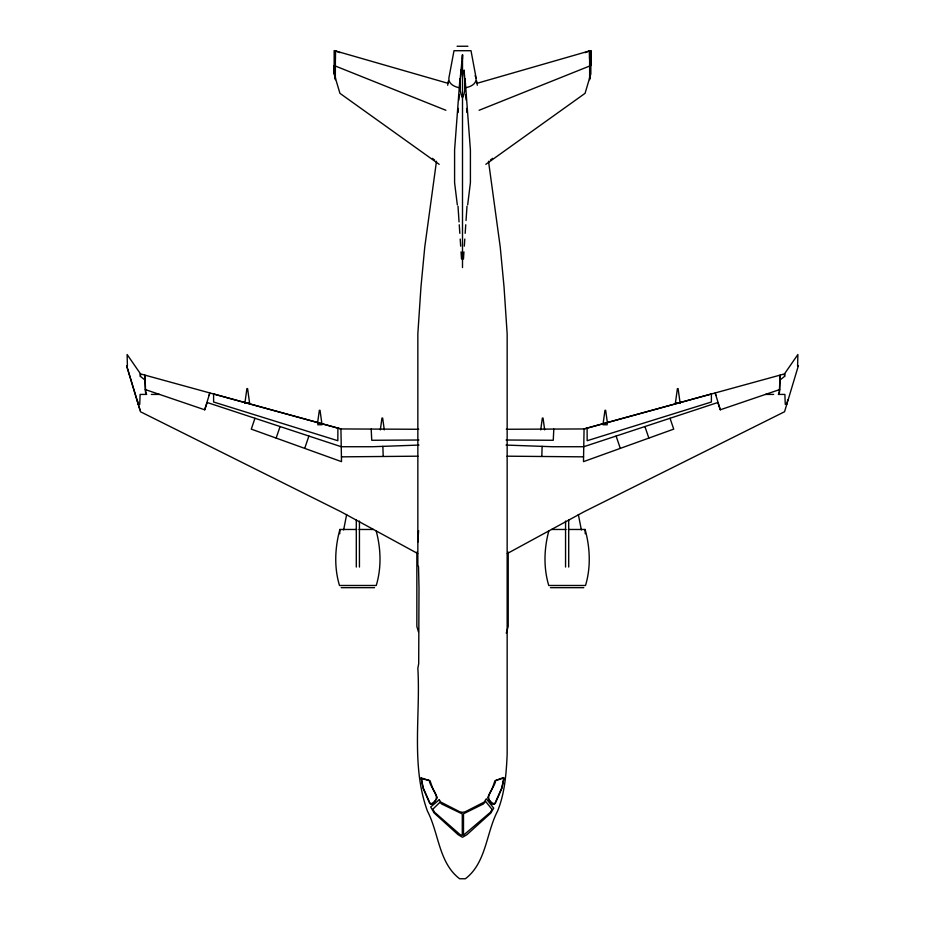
<?xml version="1.0" encoding="UTF-8"?>
<svg xmlns="http://www.w3.org/2000/svg" width="925" height="925" viewBox="0 0 925 925"><rect width="100%" height="100%" fill="white"/><g stroke="black" fill="none" stroke-linecap="round" stroke-linejoin="round"><path stroke-width="1.39" d="M439.178 164.326L339.938 93.332L334.156 73.907L334.156 65.548L445.908 110.283M476.884 83.343L589.607 50.887L589.607 59.154L589.607 50.887L590.844 50.609L590.844 73.907L585.062 93.332L485.822 164.326M590.844 50.609L590.844 65.548L479.092 110.283M335.347 55.199L335.393 50.887L334.156 50.609L334.156 73.907M797.593 366.057L797.882 354.518L784.469 373.92L584.068 428.946L583.49 461.644L673.712 429.131L670.035 418.262M585.12 52.667L589.607 50.887L589.653 79.18M589.688 78.082L589.722 74.046M458.58 87.551C454.059 86.684 448.243 83.493 448.868 78.139L453.99 50.713L471.01 50.713L476.132 78.139C476.733 84.036 469.912 87.343 464.893 87.69M779.683 389.575L780.11 375.122L779.232 394.397L779.683 389.575L720.309 409.787L717.8 402.514L583.721 446.729L552.514 446.729L506.033 445.075M339.741 533.76L339.903 529.47L356.703 529.47M542.119 446.359L541.819 456.268M553.809 429.073L553.254 440.277L506.102 440.011M458.095 112.573L458.361 108.41M458.869 100.073L459.228 94.512M462.5 55.084L460.442 76.486M417.846 542.154L418.609 530.615M459.598 88.962L460.153 80.648M463.46 259.023L463.934 251.889M464.315 246.177L464.789 239.043M465.171 233.331L465.749 224.763M466.038 220.485L466.998 206.217M459.968 78.255L454.591 150.012L454.591 182.653L457.32 204.853M140.161 376.429L140.38 373.735L140.646 376.556L145.04 380.059M460.858 70.069C460.939 78.845 458.072 89.875 462.5 97.738C466.928 89.875 464.061 78.845 464.142 70.069L464.558 76.486M335.347 79.18L335.393 50.887L448.116 83.343M467.68 204.853L470.409 182.653L470.409 150.012L465.032 78.255M436.484 161.251L424.772 246.963L420.991 286.611L417.846 333.798L417.846 564.978L418.528 566.828L419.002 587.907L418.701 663.711L417.846 668.255C420.644 715.487 410.839 765.414 427.385 810.982C438.878 832.951 438.658 862.828 459.621 878.75L465.379 878.75C486.342 862.828 486.122 832.951 497.615 810.982C504.819 793.118 506.299 773.543 507.154 754.488L507.154 333.798L504.009 286.611L500.228 246.963L488.516 161.251M244.894 403.057L246.906 388.616L247.588 388.616L249.588 403.057L245.218 403.057M317.518 423.43L319.345 410.307L320.027 410.307L322.039 424.748L317.657 424.748M380.325 429.882L381.967 418.065L382.649 418.065L384.291 429.882M540.709 429.882L542.351 418.065L543.033 418.065L544.675 429.882M447.7 85.25L448.324 81.042M343.637 529.933L346.655 514.497M339.903 529.47C334.896 547.658 334.006 567.303 339.487 585.479L376.255 585.479C381.586 567.73 380.95 548.525 376.128 530.73M548.872 530.73C544.05 548.525 543.414 567.73 548.745 585.479L585.513 585.479C590.994 567.303 590.104 547.658 585.097 529.47L568.297 529.47M209.154 395.38L209.825 392.952L204.691 409.787L145.317 389.575L144.89 375.122L145.768 394.397L145.317 389.575M787.788 399.739L786.77 404.317L785.256 404.317L784.886 394.42L778.307 394.42L779.382 392.732M506.252 633.174L508.218 626.41L508.218 552.098M798.414 365.629L784.55 411.741L584.149 511.698L507.293 553.532M254.965 418.262L251.288 429.131L341.51 461.644L340.932 428.946L140.531 373.92L127.118 354.518L127.407 366.057M280.078 426.552L276.147 438.092M308.892 436.045L304.707 448.382M204.691 409.787L207.2 402.514L341.279 446.729L372.486 446.729L418.967 445.075M439.225 799.755L430.703 806.97L434.079 812.902L458.095 834.685L462.5 837.275L466.905 834.685L490.805 813.075L493.719 808.149L486.272 798.795L484.203 802.079L465.102 811.838L462.5 812.323L459.898 811.838L440.797 802.079L439.248 799.767M779.96 380.059L784.354 376.556L784.608 373.723L784.839 376.429M490.435 160.037L492.586 158.348M493.8 803.732L494.123 803.628A4.602 2.208 -69.9 0 0 495.187 802.854L501.789 787.811L503.709 778.792L503.223 778.237L496.401 780.318A3.7 2.208 -76.4 0 0 495.627 780.781C494.54 788.713 481.601 798.206 493.788 803.732M341.475 456.846L417.95 456.187M418.898 440.011L371.746 440.277L371.191 429.073M506.31 429.269L584.068 428.946L711.394 393.981L711.394 402.017L587.167 440.716L587.097 428.113M457.077 46.25L467.923 46.25M151.365 394.42L159.539 394.42M765.461 394.42L773.635 394.42M679.782 403.057L675.412 403.057L677.412 388.616L678.094 388.616L680.106 403.057M607.343 424.748L602.961 424.748L604.973 410.307L605.655 410.307L607.482 423.43M507.05 456.187L583.525 456.846M359.027 529.47L373.422 529.47M551.577 529.47L565.973 529.47M341.186 587.664L374.556 587.664M550.444 587.664L583.814 587.664M418.69 429.269L340.932 428.946L213.606 393.981L213.606 402.017L337.833 440.716L337.903 428.113M431.212 803.732C443.399 798.206 430.46 788.713 429.373 780.781A3.665 2.185 76.4 0 0 428.795 780.399M431.2 803.732L430.877 803.628A4.602 2.208 69.9 0 1 429.813 802.854L423.211 787.811L421.337 778.607L428.784 780.388M145.618 392.732L146.693 394.42L140.114 394.42L139.744 404.317L138.23 404.317L137.212 399.739M339.88 52.667L335.393 50.887L335.393 59.154M417.707 553.532L340.851 511.698L140.45 411.741L126.656 365.803M432.414 158.348L434.565 160.037M475.092 75.746L476.132 78.139M648.853 438.092L644.922 426.552M620.293 448.382L616.108 436.045M720.309 409.787L715.175 392.952L715.846 395.38M126.586 365.629L139.999 409.74M418.435 631.821L416.851 626.41L416.851 552.098M578.345 514.497L581.363 529.933M476.676 81.042L477.3 85.25M464.847 80.648L465.402 88.962M465.772 94.512L466.131 100.073M458.002 206.217L459.054 221.907M459.251 224.763L459.829 233.331M460.211 239.043L460.685 246.177M461.066 251.889L461.54 259.023M466.639 108.41L466.905 112.573M382.881 446.359L383.181 456.268M585.097 529.47L585.259 533.76M589.607 50.887L589.653 55.199M335.278 74.046L335.312 78.082M589.607 76.948L589.607 79.666M568.702 519.642L568.702 567.037M565.557 521.076L565.557 567.037M462.5 59.096L462.5 54.714L462.5 267.579M359.443 521.076L359.443 567.037M356.298 519.642L356.298 567.037M335.393 76.948L335.393 79.666M503.952 778.098L501.974 788.135L495.291 803.339A5.596 2.694 -69.9 0 1 493.996 804.288L492.158 804.149L487.822 797.94A1.538 0.867 -61.9 0 1 487.799 797.327L491.984 789.233L494.967 780.723L503.327 777.555L503.94 778.087M421.141 777.879L423.026 788.135L429.709 803.339A5.596 2.694 69.9 0 0 431.004 804.288L432.842 804.149L437.178 797.94A1.538 0.867 61.9 0 0 437.201 797.327L433.016 789.233L430.033 780.723L421.141 777.879M492.088 809.444L490.366 812.323L463.506 835.171L463.506 813.769L483.347 803.987L485.637 801.455L492.088 809.444M439.93 802.299L432.784 809.225L434.634 812.323L460.211 834.72L462.28 835.321L462.28 813.919L441.653 803.987L439.93 802.299"/></g></svg>
